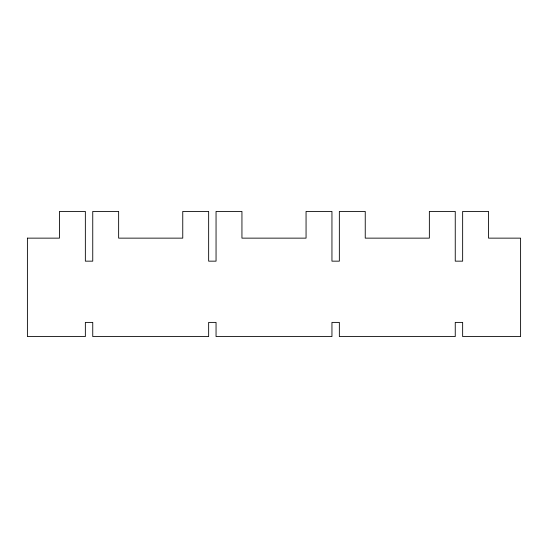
<?xml version="1.0" encoding="UTF-8"?>
<svg xmlns="http://www.w3.org/2000/svg" width="548" height="548" viewBox="0 0 548 548"><rect width="100%" height="100%" fill="white"/><g stroke="black" fill="none" stroke-linecap="round" stroke-linejoin="round"><path stroke-width="0.82" d="M27.4 238.14L27.4 336.575L85.351 336.575L85.351 322.395L92.749 322.395L92.749 336.575L208.651 336.575L208.651 322.395L216.049 322.395L216.049 336.575L331.951 336.575L331.951 322.395L339.349 322.395L339.349 336.575L455.251 336.575L455.251 322.395L462.649 322.395L462.649 336.575L520.6 336.575L520.6 238.14L488.542 238.14L488.542 211.425L462.649 211.425L462.649 261.156L455.251 261.156L455.251 211.425L429.358 211.425L429.358 238.14L365.242 238.14L365.242 211.425L339.349 211.425L339.349 261.156L331.951 261.156L331.951 211.425L306.058 211.425L306.058 238.14L241.942 238.14L241.942 211.425L216.049 211.425L216.049 261.156L208.651 261.156L208.651 211.425L182.758 211.425L182.758 238.14L118.642 238.14L118.642 211.425L92.749 211.425L92.749 261.156L85.351 261.156L85.351 211.425L59.458 211.425L59.458 238.14L27.4 238.14"/></g></svg>
